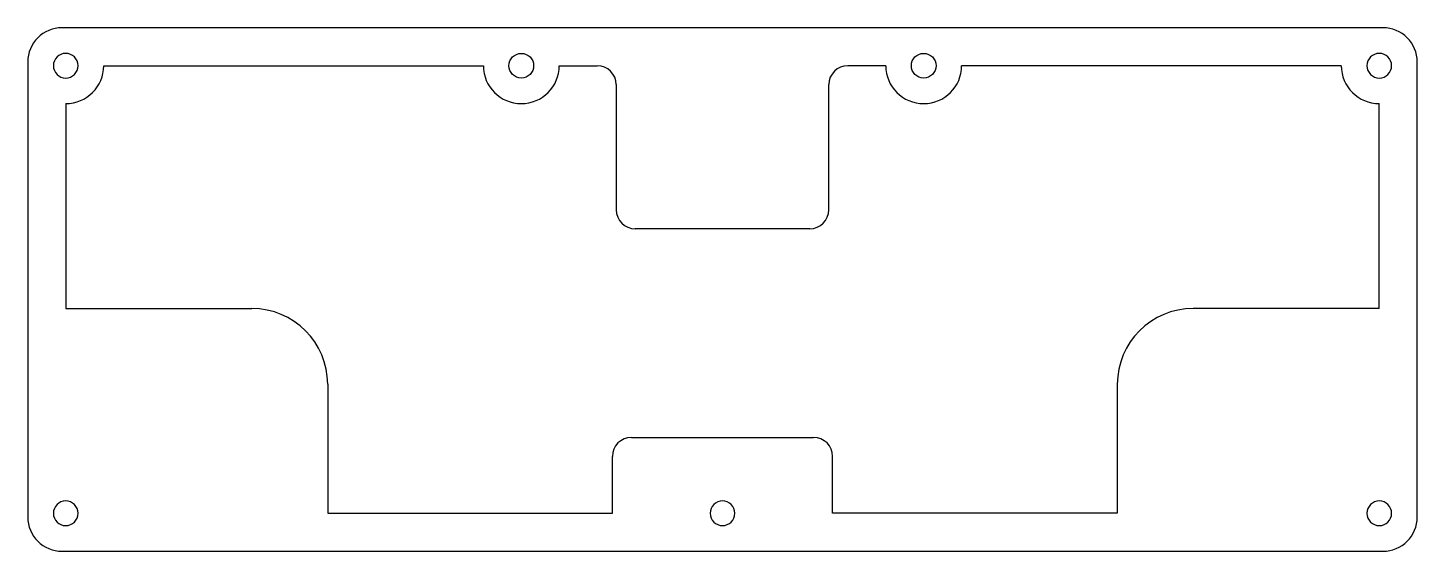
# Model space of a CAD drawing. Header units: millimetres. Extents: x -183 to 183, y -69 to 69.
import ezdxf

# ---------------------------------------------------------------- set-up
doc = ezdxf.new("R2010")
doc.units = ezdxf.units.MM
doc.layers.get('0').update_dxf_attribs({"linetype": 'CONTINUOUS'})

msp = doc.modelspace()

# ---------------------------------------------------------------- linework, layer by layer
for p, q in [((-163, 59), (-63, 59)), ((-43, 59, 0), (-33, 59, 0)), ((43, 59, 0), (33, 59, 0)), ((163, 59), (63, 59, 0)), ((-28, 54, 0), (-28, 21, 0)), ((28, 21, 0), (28, 54, 0)), ((-173, 49), (-173, -5)), ((173, -5), (173, 49)), ((23, 16, 0), (-23, 16, 0)), ((-173, -5), (-124, -5)), ((173, -5), (124, -5)), ((-104, -25), (-104, -59)), ((104, -25), (104, -59)), ((-24, -39), (24, -39)), ((-29, -59), (-29, -44)), ((29, -59), (29, -44)), ((-104, -59), (-29, -59)), ((104, -59), (29, -59))]:
    msp.add_line(p, q)
msp.add_lwpolyline([(-174, -69), (174, -69, 0.414214), (183, -60), (183, 60, 0.414214), (174, 69), (-174, 69, 0.414214), (-183, 60), (-183, -60, 0.414214)], format="xyb", close=True)
at = {"extrusion": (-9.42258e-12, 1.22465e-16, -1)}
for centre in [(173, 59), (-173, 59), (173, -59), (0, -59), (-173, -59)]:
    msp.add_circle(centre, 3.25, dxfattribs=at)
for centre in [(-53, 59, 0), (53, 59, 0)]:
    msp.add_circle(centre, 3.25)
for centre, radius, start, end in [((-173, 59, 0), 10, -90, 0), ((-53, 59, 0), 10, -180, 0), ((-33, 54, 0), 5, 0, 90), ((33, 54, 0), 5, 90, 180), ((53, 59, 0), 10, -180, 0), ((173, 59, 0), 10, 180, 270), ((-23, 21, 0), 5, 180, 270), ((23, 21, 0), 5, -90, 0), ((-124, -25), 20, 0, 90), ((124, -25), 20, 90, 180), ((-24, -44), 5, 90, 180), ((24, -44), 5, 0, 90)]:
    msp.add_arc(centre, radius, start, end)

doc.saveas('drawing.dxf')
